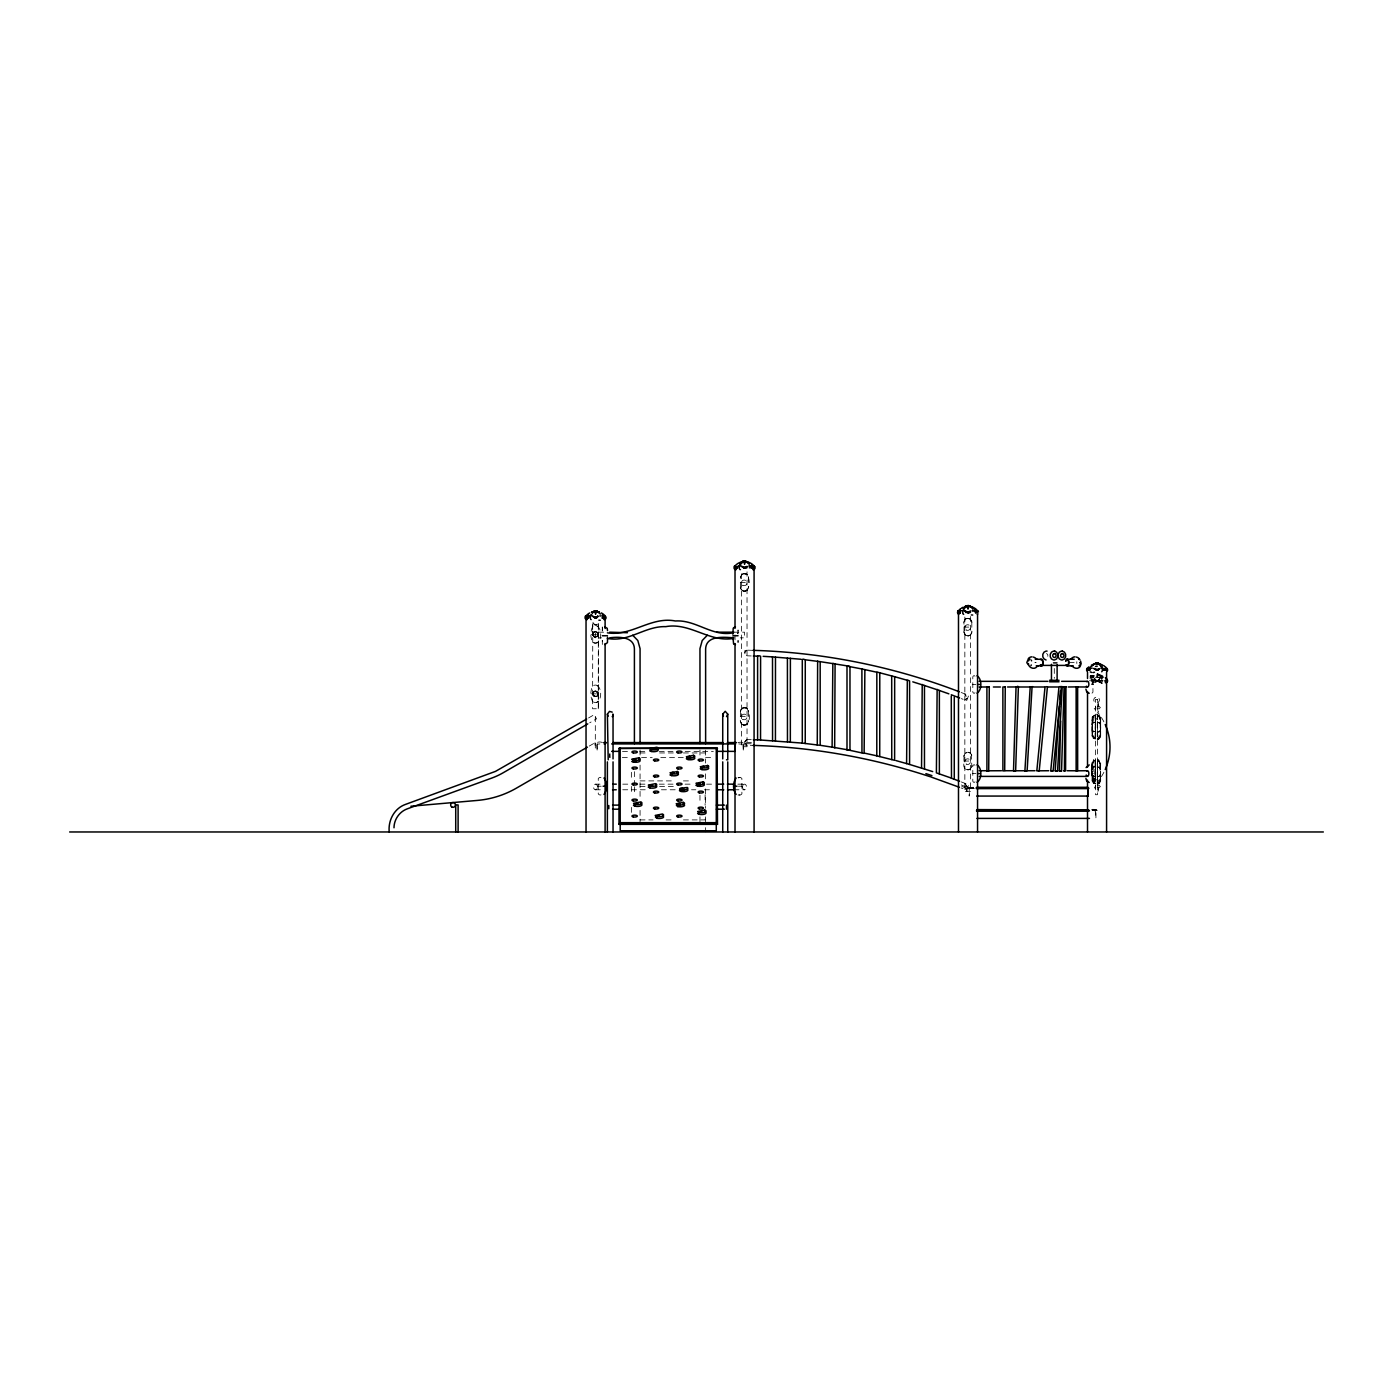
<?xml version="1.0" encoding="UTF-8"?>
<svg xmlns="http://www.w3.org/2000/svg" width="1393" height="1393" viewBox="0 0 1393 1393"><rect width="100%" height="100%" fill="white"/><g stroke="black" fill="none" stroke-linecap="round" stroke-linejoin="round"><path stroke-width="0.75" stroke-dasharray="5 3.75" d="M592.669 634.86L592.756 631.795L592.6 708.758L598.433 708.758L598.363 623.037M592.896 633.345L592.896 631.795L592.809 633.989L592.861 632.91C591.468 639.265 600.853 637.298 598.137 631.795L596.935 636.758C589.082 637.733 593.488 625.561 593.07 620.93M602.316 641.564L602.316 640.519L602.333 644.541L602.281 640.519M602.351 628.139L602.298 626.954L602.316 634.163M738.011 630.977L738.064 629.932L738.011 634.163M1092.06 771.339L1092.164 781.247L1094.01 783.232M1095.246 783.597L1094.428 782.535A12.537 7.383 28.2 0 1 1093.644 781.856C1091.398 775.971 1089.587 760.073 1095.246 760.282L1094.428 783.475L1095.612 783.667L1095.612 778.739M1092.06 726.658L1092.164 736.549L1095.612 738.969L1095.612 734.041M1095.264 732.352L1095.246 738.899L1094.428 737.75A12.537 7.383 28.2 0 1 1093.644 737.158C1090.319 735.016 1093.348 703.012 1092.408 726.711M1095.246 737.977L1095.246 714.644L1092.164 717.029L1092.06 723.576L1094.776 722.41L1092.878 722.601L1092.512 724.987L1094.01 716.437A12.189 6.53 -26.8 0 1 1094.776 715.898A8.706 4.997 -9.1 0 1 1095.612 715.654M1092.391 775.535L1092.164 773.777L1093.348 782.744M1092.408 771.409C1089.309 768.274 1096.256 765.958 1093.662 766.968M1095.246 760.282A8.706 4.997 -9.2 0 0 1094.428 760.526A12.189 6.512 -26.9 0 0 1093.644 761.066C1087.585 788.926 1095.002 742.051 1095.612 765.471M1092.408 727.529L1093.348 738.046M1092.512 723.071L1092.06 735.713M1092.408 718.736C1092.739 712.746 1098.415 714.748 1095.612 720.79M1092.512 729.427L1092.408 731.725M1094.428 767.038L1095.612 766.655L1095.612 771.287M1094.428 722.34L1095.612 721.957L1095.612 726.589M1095.264 777.033L1094.428 782.535M1095.264 776.319L1095.264 771.234M1095.264 766.585L1095.264 765.419M1095.264 731.621L1095.264 726.537M1095.264 721.887L1095.264 720.721M1095.595 785.147C1095.96 793.575 1092.356 782.64 1095.577 785.147M1095.612 777.102L1095.612 772.941M1095.612 732.405L1095.612 728.243M1095.595 706.199C1097.127 713.756 1090.945 705.45 1095.542 705.885M1097.475 777.416L1097.475 783.98L1097.475 783.058M1097.475 776.702L1097.475 771.6M1097.475 766.968L1097.475 765.802M1097.475 760.648L1097.475 759.864M1098.293 715.131L1097.266 715.079L1097.266 739.335L1098.293 739.161L1097.475 732.718M1097.475 732.004L1097.475 726.902M1097.475 722.27L1097.475 721.104M1097.475 715.967L1097.475 715.166M1098.311 767.421L1097.266 767.021M1098.293 760.891L1098.293 760.891A12.189 6.53 26.8 0 1 1099.077 761.431L1099.112 761.501M1098.311 722.723L1097.266 722.34M1098.293 716.211L1098.293 716.211A12.189 6.53 26.8 0 1 1099.077 716.751L1099.39 717.116M1100.679 771.722L1100.557 781.612L1098.868 783.615L1100.47 780.846L1099.53 760.717M1100.383 776.371L1100.679 762.929L1098.868 760.212M1100.679 727.024L1100.557 736.932L1098.868 738.917L1100.244 737.698M1098.868 715.514L1100.679 718.231L1100.679 729.427L1099.53 731.691M1092.06 780.254L1092.06 774.108M1092.164 724.186L1092.06 723.733M1092.408 780.463L1092.408 772.21M1092.408 768.466L1092.512 769.685L1094.01 761.118A12.189 6.53 -26.8 0 1 1094.776 760.578A8.706 4.997 -9.1 0 1 1095.612 760.334M1092.46 723.385L1092.669 721.974M1094.776 776.336L1092.512 775.257L1092.669 766.672M1095.56 788.386L1095.542 787.028M1100.244 765.924L1100.679 769.528M1100.435 723.855L1100 722.967L1100.679 724.552M1092.06 729.897L1092.408 735.608M1094.428 738.778L1095.612 738.952L1094.863 737.89A12.537 7.383 28.1 0 1 1094.01 737.21L1092.408 729.81M1100.679 736.079L1100.679 730.124M1100.679 780.776L1100.557 774.16M598.259 708.758L598.328 623.333M1099.077 737.541A12.537 7.383 -28.1 0 1 1098.293 738.116L1097.266 738.412M1099.112 782.169L1098.868 782.291A12.537 7.383 -28.2 0 1 1098.102 782.883L1098.293 782.814A12.537 7.383 -28.1 0 0 1099.077 782.222L1099.739 781.369M1100.226 722.27L1100.244 721.243M1100.557 724.673L1100.453 721.174M1100.226 733.885L1100.453 732.805M1100.418 766.899L1100.453 765.871M1100.226 778.583L1100.418 776.911M1097.127 674.282L1104.127 675.953M1102.403 678.704A10.082 10.082 0 0 0 1097.893 677.224L1097.092 673.968M1097.005 677.19L1097.475 673.968L1103.709 677.207M610.169 757.618L610.03 753.787M1092.408 774.508L1094.01 781.908A12.537 7.383 28.1 0 0 1094.776 782.5L1095.612 783.667L1093.662 783.179L1094.776 783.528M1076.841 663.503A3.43 1.706 -90 0 1 1076.772 662.615L1076.824 661.727M1096.813 680.759L1091.45 680.881M751.21 743.775A624.656 624.656 0 0 0 744.872 743.636L745.447 742.312L751.663 742.521M592.739 692.93L595.403 691.015L598.433 693.853C593.018 703.099 591.346 685.495 598.311 693.07C598.311 701.741 587.358 691.45 596.169 691.102M1092.042 724.464L1092.53 722.532M1092.042 769.162L1092.304 766.603M1100.418 722.288L1099.53 722.758M1100.07 735.191L1100.418 733.919M1100.209 778.67L1099.704 780.968M1100.261 779.819L1100.418 778.6M596.657 636.88C600.47 635.347 597.162 629.444 593.784 631.969L592.809 635.295C592.582 629.497 591.99 638.743 596.169 637.001M1100.557 729.462L1100.226 732.283L1100.226 730.994M1100.366 736.984L1100.035 716.681M740.432 577.642L740.571 576.598M746.335 590.667C750.392 586.993 750.148 578.008 746.335 574.16M748.354 588.229L748.494 587.184M740.292 711.579L740.571 710.534M743.287 725.004C751.158 725.561 750.514 712.136 746.335 708.097M748.354 722.166L748.494 721.121M963.764 622.34L964.949 619.485A4.022 4.022 0 0 1 970.642 619.485L971.826 621.295M971.966 631.882L971.269 633.902M963.764 756.277L965.088 753.421L967.926 752.255M964.06 755.232L963.764 765.819L964.949 768.657M969.197 787.271L968.013 788.455L969.197 788.612L969.197 796.065L969.65 788.612L974.856 788.612M971.687 766.864L971.966 765.819M1098.38 705.624L1100.366 707.557L1098.38 709.49M596.639 631.638L598.311 635.051L596.918 636.758L598.311 635.051L597.945 632.666M598.067 694.898L596.657 691.241M961.779 786.418A624.656 624.656 0 0 1 967.682 788.751L964.966 783.475M609.664 753.787L609.542 757.618M1098.868 731.9L1100.679 729.427M592.791 634.268L594.585 631.638L593.575 632.387L595.595 631.429L598.05 632.84M592.809 692.809L592.739 694.776M1100.261 735.138L1099.582 736.636M596.848 636.671L593.331 635.939L593.157 633.119M1092.147 723.089L1092.304 721.922M592.826 693.61L594.271 691.363L596.848 691.433M598.05 635.643L598.415 634.511M598.05 695.229L598.415 694.097M744.889 652.237L746.909 650.27M744.889 741.633L747.031 739.544L747.031 571.809M1100.418 730.925L1100.679 730.193M1100.174 735.487L1098.868 737.594A12.537 7.383 -28.2 0 1 1098.102 738.186L1098.293 738.116M1098.92 782.222L1099.913 780.916M1093.697 680.864A1.846 0.923 -90 0 1 1092.425 682.57A1.846 0.923 -90 0 1 1092.129 679.558L1092.304 679.157A12.607 6.321 -90 0 1 1094.689 675.64M1103.047 677.329A10.082 5.032 -90 0 0 1102.647 677.224L1101.55 677.224A10.082 5.032 -90 0 0 1098.102 680.777L1093.714 679.262L1098.38 680.777A10.082 5.05 90 0 1 1101.846 677.224M1092.547 718.37L1093.644 716.368A12.189 6.512 -26.9 0 1 1094.428 715.828A8.706 4.997 -9.2 0 1 1095.246 715.584M1092.129 679.558L1090.911 679.105M740.832 709.559L740.432 710.534L743.409 707.696M964.043 621.295L965.924 618.858M971.826 632.927L970.642 634.72A4.022 4.022 0 0 1 964.949 634.72L964.304 633.902M971.269 767.839L971.826 766.864M1100.557 769.371L1100.209 767.038M597.858 695.56L598.137 693.244M597.858 635.957L598.415 634.268L597.197 636.444M593.192 692.478L593.331 695.525L596.848 696.274M753.056 650.339L747.031 650.148L744.907 652.168M746.613 650.548L744.942 650.461L744.837 653.63L746.909 655.685M598.085 694.776L597.197 696.047M1092.251 767.595L1094.428 766.638M592.948 692.6L593.627 691.659M1090.127 677.729L1092.234 675.605M1102.647 677.224L1091.572 677.224L1093.609 675.501M593.488 642.661C603.099 646.16 603.099 622.671 593.488 626.154M593.488 702.107C603.099 705.589 603.082 682.117 593.488 685.6M742.434 590.667L740.571 588.229L741.476 590.04A4.022 4.022 0 0 0 747.153 590.04L747.815 589.204M740.432 711.579L740.292 721.121L741.476 723.977A4.022 4.022 0 0 0 747.153 723.977L747.815 723.141M1092.234 677.19L1093.575 675.501M1098.868 776.58L1100.679 774.125M1090.527 677.294L1092.338 675.553M744.994 741.529L747.031 739.526L747.031 746.735L741.372 746.735L741.372 571.931M1089.97 678.304A10.082 5.05 90 0 1 1091.886 677.224L1093.627 675.535M1090.336 677.973A10.082 5.032 -90 0 1 1091.886 677.224L1093.592 675.535M592.652 629.793L592.687 622.375L595.525 625.3L597.963 623.785M967.7 787.341L964.861 789.361L967.56 787.289M742.434 574.16L740.432 576.598L740.432 587.184M970.642 634.72L968.849 635.765M593.679 691.886L594.585 691.241M597.562 695.821L596.657 696.483M588.525 717.97L594.132 714.731L596.517 718.858L589.674 722.81M589.274 746.056L595.316 742.573M1090.11 675.953L1091.015 675.431M742.312 574.16L743.409 573.759M746.474 590.667L743.287 591.067M742.312 708.097L746.474 708.097M965.784 618.858L967.926 618.318M745.499 725.004L746.474 724.604M965.784 752.795L966.759 752.377M968.849 769.702L970.642 768.657A4.022 4.022 0 0 1 965.088 768.657L964.043 766.864M1098.102 739.23L1099.077 738.865L1097.266 739.335M1099.077 783.562L1097.266 784.033L1097.266 759.777L1098.293 759.829M596.935 624.795L594.115 624.795M594.01 691.433L595.02 691.102M1098.868 767.404L1100.644 768.501M1098.102 732.021L1099.077 731.83M1098.102 776.719L1099.077 776.528M743.287 573.759L746.474 574.16M967.804 635.904L968.971 635.765M967.804 769.841L968.971 769.702M1098.38 788.455L1100.366 786.523L1098.38 784.59M1097.266 784.015L1098.293 783.841M1099.077 722.654L1098.102 722.392L1100.47 724.099M1099.077 767.351L1098.102 767.073L1099.39 767.282M1098.537 674.125L1097.144 673.986L1102.298 677.19L1097.475 673.968M1092.425 683.423L1097.092 680.864L1094.428 679.471L1097.179 680.846L1100.505 679.262L1096.134 680.777A10.082 5.032 -90 0 0 1092.669 677.224L1091.92 677.19M1102.455 683.336L1095.838 680.777A10.082 5.05 -90 0 0 1092.373 677.224M1096.082 680.881L1092.182 680.916M1097.266 732.056L1098.311 731.969M1097.266 776.754L1098.311 776.65M1101.288 679.105L1101.985 679.053A12.607 6.321 -90 0 0 1097.109 674.665A12.607 12.607 0 0 1 1103.744 676.563M1102.786 680.881L1097.458 680.759M1097.092 674.055L1097.214 677.19L1096.308 677.224A10.082 10.082 0 0 0 1091.137 679.157M1102.037 680.916L1098.137 680.881M740.292 582.413L748.494 582.413M963.764 627.111L971.966 627.111M596.239 631.534L595.055 631.534L598.259 633.798L597.667 632.352M603.604 632.178L595.525 632.178L595.525 637.837L601.584 637.837M733.832 632.178L744.506 632.178L744.506 637.837L740.292 637.837M591.468 634.407L599.53 634.407M1069.162 662.563L1076.772 662.563M1089.396 680.777L1104.823 680.777M972.279 684.468L975.918 684.468M1091.311 684.468L1093.54 684.468M591.468 693.853L599.53 693.853M595.072 696.604L596.169 696.604M1097.545 699.373L1095.525 699.373L1095.525 794.724L1097.475 794.724L1097.475 699.373M1097.545 702.594L1097.997 702.42A2.838 2.838 0 0 0 1098.746 698.137A2.838 2.838 0 0 0 1094.41 698.137A2.838 2.838 0 0 0 1095.177 702.42M1097.475 703.099L1098.38 703.099L1098.38 712.032L1097.475 712.032A55.232 55.232 0 0 1 1104.318 722.636M1097.475 704.579L1098.38 704.579M1097.475 706.669L1098.38 706.669M1097.475 708.462L1098.38 708.462M1095.525 714.261L1097.475 714.261M740.292 716.35L748.494 716.35M602.438 742.573C598.363 740.31 591.067 745.168 599.878 743.914M738.046 742.573C743.792 740.937 748.929 745.255 738.76 743.914M622.479 751.367L628.957 751.367M639.77 751.367L648.424 751.367M659.237 751.367L674.386 751.367M685.199 751.367L713.32 751.367M640.049 752.951L648.72 752.951M659.568 752.951L674.752 752.951M683.423 752.951L689.935 752.951M692.095 752.951L705.119 752.951M622.323 757.635L628.731 757.635M641.546 757.635L652.22 757.635M660.77 757.635L684.259 757.635M705.607 757.635L714.156 757.635M963.764 761.048L971.966 761.048M972.279 773.568L975.918 773.568M1091.311 773.707L1093.54 773.707M738.046 777.433L739.875 777.433M1095.525 779.819L1097.475 779.819M640.049 780.898L674.752 780.898M683.423 780.898L692.095 780.898M595.734 784.155L600.035 784.155M622.758 784.155L629.201 784.155M639.944 784.155L646.387 784.155M659.272 784.155L674.316 784.155M685.06 784.155L693.644 784.155M706.547 784.155L712.99 784.155M737.855 784.155L744.297 784.155M1097.475 785.635L1098.38 785.635M597.423 786.227L601.201 786.227M738.394 786.227L742.73 786.227M640.049 786.436L646.544 786.436M659.568 786.436L674.752 786.436M968.605 787.428L975.709 787.271M1097.475 787.411L1098.38 787.411M968.361 787.62L975.117 787.62M968.17 787.863L974.978 787.863M968.048 788.142L974.891 788.142M1097.475 789.5L1098.38 789.5M595.316 789.779L601.776 789.779M622.723 789.779L646.369 789.779M661.414 789.779L676.458 789.779M691.52 789.779L695.821 789.779M704.423 789.779L713.024 789.779M733.954 789.779L744.715 789.779M1097.475 790.998L1098.38 790.998L1098.38 782.048L1097.475 782.048A55.232 55.232 0 0 0 1104.318 771.443M738.046 795.02L739.875 795.02M1091.677 809.612C1092.687 808.602 1099.721 810.378 1095.925 810.952L1095.925 818.405L1095.49 810.952L1092.286 810.952M1096.779 809.96L1092.147 809.96M1092.182 810.204L1096.97 810.204M1092.269 810.5L1097.092 810.5M640.049 819.902L653.056 819.902M666.063 819.902L674.752 819.902M683.423 819.902L705.119 819.902L705.119 815.723M751.262 655.946L747.031 655.807L744.872 653.509M751.262 739.666L744.959 739.474L744.767 745.133L753.021 745.394M744.872 743.026L747.031 745.185L744.872 742.904M1091.52 679.053L1092.93 679.105M1094.428 731.586L1095.612 731.691M1094.428 776.284L1095.612 776.389M1101.811 683.423L1097.127 680.864L1099.808 679.471L1094.794 683.04L1091.764 683.336M1097.162 673.986L1103.709 677.294M1102.002 677.19L1098.102 674.055L1102.333 677.224A10.082 5.05 90 0 1 1102.734 677.329M967.804 618.318L970.642 619.485M967.926 635.904L965.784 635.365M967.804 752.255L968.971 752.377M744.454 725.144L742.312 724.604M967.926 769.841L965.784 769.302M1094.776 731.638L1092.478 730.925M1092.008 765.053A4.022 2.072 -90 0 1 1092.948 766.098L1094.01 767.021M594.167 636.705L595.595 637.089M1094.01 731.517L1092.756 730.89M1094.01 776.214L1092.164 775.257M594.01 636.688L595.02 637.019M594.01 696.274L595.02 696.604L592.948 695.124L593.627 696.047M1098.868 767.23L1100.47 768.797M961.17 692.495L968.692 695.386L966.655 700.662L961.327 698.624M961.327 781.943L968.692 784.781L966.655 790.057L961.118 787.933M961.327 784.973L967.438 787.463M968.849 618.44L969.824 618.858M1098.102 715.201L1099.739 715.967M742.312 590.667L743.409 591.067M1098.102 759.899L1099.077 760.16M968.849 752.377L970.642 753.421A4.022 4.022 0 0 0 965.088 753.421M593.435 636.27L594.393 636.897L592.739 635.138M1099.181 761.867L1100.383 764.74M594.585 636.88L592.774 634.268M593.679 695.821L594.585 696.483M1092.983 737.977L1094.01 738.534M1092.983 782.674L1094.01 783.232M965.924 635.365L963.764 631.882M740.972 723.141L742.434 724.604M737.646 633.31L737.75 633.693M1100.209 722.915L1100.644 723.803M1092.756 775.588L1092.669 776.597M967.7 787.376L964.949 783.441M970.642 753.421L971.826 755.232M592.948 635.521L593.627 636.444M597.197 691.659L598.085 692.93M592.878 635.051L593.331 635.939M971.269 620.32L971.966 622.34M971.269 754.257L971.826 765.819M1101.933 679.157L1101.95 679.157A12.607 6.303 90 0 0 1097.109 674.665M1099.965 718.805L1098.868 716.803A12.189 6.53 26.8 0 0 1098.102 716.263A8.706 4.997 9.1 0 0 1097.266 716.019M1100.331 723.071L1100.679 726.223M593.139 635.487L592.826 634.511M598.05 692.478L598.415 693.61M593.139 695.09L592.826 694.114M1100.174 718.771L1100.191 720.111M1100.191 764.809L1098.92 761.553A12.189 6.53 26.8 0 0 1098.102 760.961A8.706 4.997 9.1 0 0 1097.266 760.717M1093.261 766.916L1092.948 781.334A4.022 2.072 -90 0 1 1092.008 782.378M1092.164 730.507L1092.042 729.044M1092.512 775.292L1092.408 773.811L1092.408 776.423M1100.383 720.042L1100.035 719.119M1100.191 776.423L1100.226 776.981M964.06 632.927L963.921 622.34M748.354 576.598L748.494 577.642M740.292 587.184L740.571 588.229M748.354 710.534L748.494 711.579M740.432 721.121L740.571 722.166M1092.408 729.114L1092.512 730.071M1097.127 674.996L1097.196 677.19M1092.06 762.546L1092.164 769.615M1100.557 725.3L1100.557 723.385M1100.557 769.998L1100.679 764.374M1097.475 739.283L1097.475 738.36M1092.512 724.987L1092.408 718.266M1092.164 724.935L1092.06 718.196M1092.512 769.685L1092.408 762.964M602.316 628.957L602.351 630.977L602.316 629.932M1100.679 719.049L1100.679 723.437M1097.475 719.467L1097.475 715.741M1097.475 725.283L1097.475 722.497M1097.475 760.439L1097.475 764.165M1097.475 767.195L1097.475 769.981M1095.264 715.358L1095.264 719.101M1095.264 722.131L1095.264 724.9M1095.264 760.056L1095.264 763.782M1095.264 766.829L1095.264 769.598M1092.669 730.611L1092.669 731.9M1054.292 668.483L1054.292 678.321M971.809 622.34L971.826 631.882M970.503 616.507L970.503 791.433L964.844 791.433L964.844 616.629M748.337 577.642L748.337 587.184M748.337 711.579L748.337 721.121M743.357 743.914L743.357 751.367L742.904 743.914M735.016 634.912L735.016 641.407M705.624 750.165L705.624 763.085M705.624 773.846L705.624 780.306M705.624 788.908L705.624 808.288M705.624 816.89L705.624 825.509M705.624 827.651L705.624 831.969M705.119 794.811L705.119 805.258M699.965 750.009L699.965 756.469M699.965 795.299L699.965 803.918M699.965 816.873L699.965 825.492M640.066 750.009L640.066 756.469M640.066 765.105L640.066 799.617M640.066 810.395L640.066 825.492M634.407 771.687L634.407 784.607M634.407 786.749L634.407 795.368M631.36 772.297L631.36 780.898M631.36 786.436L631.36 794.811M631.36 807.365L631.36 813.634M597.197 743.914L597.197 751.367L596.761 743.914M595.316 716.803L595.316 748.529L594.881 742.835M747.31 590.04A4.022 4.022 0 0 1 741.616 590.04M747.31 723.977A4.022 4.022 0 0 1 741.616 723.977M1102.246 681.786A1.846 0.923 -90 0 1 1101.201 682.657A1.846 0.923 -90 0 1 1100.522 680.864M598.328 686.227A4.022 4.022 0 0 0 592.634 686.227C590.249 690.528 590.249 697.196 592.634 701.48A4.022 4.022 0 0 0 598.328 701.48M598.328 642.034A4.022 4.022 0 0 1 592.634 642.034C590.249 637.75 590.249 631.081 592.634 626.798A4.022 4.022 0 0 1 598.328 626.798M600.992 777.555A4.022 2.838 -90 0 0 598.259 778.6L598.259 793.836A4.022 2.838 -90 0 0 600.992 794.881M738.447 777.973A4.022 2.856 -90 0 1 741.894 778.6L741.894 793.836A4.022 2.856 -90 0 1 738.447 794.48M975.013 781.821A4.022 1.828 -90 0 1 972.802 781.177L972.802 765.941A4.022 1.828 -90 0 1 975.013 765.297M1046.404 653.63A1.933 1.672 -90 0 1 1047.745 656.295M1092.008 693.122A4.022 2.072 -90 0 0 1092.948 692.095L1092.948 676.841A4.022 2.072 -90 0 0 1090.005 676.841M975.013 676.214A4.022 1.828 -90 0 0 972.802 676.841L972.802 692.095A4.022 1.828 -90 0 0 975.013 692.721M738.098 640.519L738.046 642.539L738.011 640.519M966.899 787.95L966.881 791.433L966.899 787.933M742.539 786.523L742.521 787.254A2.838 2.002 -90 0 0 745.534 789.396A2.838 2.002 -90 0 0 745.621 784.625A2.838 2.002 -90 0 0 742.539 786.523M1035.051 662.528L1035.974 662.615L1035.051 662.528M598.259 634.268L598.067 635.295L598.259 634.268M967.003 698.415L964.931 699.913L967.613 697.997L964.844 693.923L967.003 698.415M597.928 635.4L597.109 636.549L597.928 635.4M597.51 787.254L597.493 786.523A2.838 2.002 -90 0 0 594.411 784.625A2.838 2.002 -90 0 0 594.498 789.396A2.838 2.002 -90 0 0 597.51 787.254M747.31 574.787A4.022 4.022 0 0 0 741.616 574.787A4.022 4.022 0 0 1 747.153 574.787M747.31 708.724A4.022 4.022 0 0 0 741.616 708.724A4.022 4.022 0 0 1 747.153 708.724M742.782 719.397A2.838 2.838 0 0 0 747.031 716.942A2.838 2.838 0 0 0 742.782 714.505A2.838 2.838 0 0 0 742.782 719.397M742.782 585.321A2.838 2.838 0 0 0 747.031 582.866A2.838 2.838 0 0 0 742.782 580.411A2.838 2.838 0 0 0 742.782 585.321M966.254 764.095A2.838 2.838 0 0 0 970.503 761.64A2.838 2.838 0 0 0 966.254 759.185A2.838 2.838 0 0 0 966.254 764.095M966.254 630.002A2.838 2.838 0 0 0 970.503 627.564A2.838 2.838 0 0 0 966.254 625.109A2.838 2.838 0 0 0 966.254 630.002"/><path stroke-width="1.5" d="M604.893 644.541L607.452 642.608L607.557 637.28M733.206 628.26L732.857 634.215M1005.258 686.941L1004.701 770.764L1002.908 770.973L1002.873 686.975L1005.206 686.906M1065.958 686.627L1065.575 771.025L1064.426 770.782L1064.983 686.941L1060.735 686.523M1035.016 770.729L1013.512 770.782L1016.037 686.993L1044.193 686.993M1017.482 686.314L1018.387 686.627L1015.636 770.834M1059.464 770.938L1060.665 721.086M1061.187 703.744L1061.309 699.425M1059.168 770.921L1061.536 771.025L1064.078 686.906M595.925 610.813L599.06 612.398L595.943 610.813L595.542 612.398M748.041 562.354L745.551 560.979L744.541 561.901L744.524 560.891L741.581 561.901A12.607 12.607 0 0 1 747.501 561.954L749.434 564.113L744.907 560.891M968.065 607.052L967.996 605.607L965.07 606.599A12.607 12.607 0 0 1 970.973 606.634L968.414 605.589L968.013 606.599M1097.127 663.416L1098.851 663.416M595.455 614.052L595.595 610.848L592.042 612.398L595.211 610.813M744.437 564.113L744.576 560.979L744.646 564.113M967.926 608.811L968.048 605.607L971.513 607.052L968.048 605.607M1097.075 664.618L1097.144 663.12L1098.833 663.416M588.299 617.708L585.339 616.124L587.846 617.639A10.082 10.082 0 0 1 588.386 617.047M737.297 567.682L735.887 567.787L736.827 568.031M1032.056 686.993L1027.129 770.747L1024.778 770.834M1057.217 770.834L1055.197 770.869L1059.429 705.955M1059.847 699.46L1060.421 690.806M1062.232 686.993L1057.566 771.095L1055.197 770.869M1036.827 770.817L1045.029 686.975L1046.3 686.679L1047.414 686.993L1039.213 770.782L1037.158 770.764M1053.108 771.147L1061.327 686.732L1058.993 686.697L1050.74 770.817L1052.673 770.834M722.723 758.906L722.723 714.156L725.231 711.301L727.755 714.156L727.755 759.794L726.502 759.794M727.755 714.156L726.502 716.629M393.993 827.79C394.045 819.502 399.443 811.684 407.261 808.845L491.729 778.095A72.07 72.07 0 0 0 503.099 772.802L587.794 723.89M608.201 759.794L607.383 714.156L609.472 711.405L612.206 712.136M960.404 612.38L959.359 612.485L960.299 612.728M605.171 743.758L606.373 742.573L603.709 742.573M618.997 748.389L717.134 747.728L717.482 824.343L618.997 824.343L618.997 748.389L717.482 748.529M986.958 686.958L989.291 686.923L988.717 771.008L986.923 770.834L986.906 686.923L989.256 686.871M1076.127 771.008L1076.127 686.732M1068.257 686.993L1077.642 686.871L1077.66 770.799L1067.247 770.729M634.198 761.431L635.852 761.274M678.652 805.816L680.306 805.816M590.58 616.403L589.361 615.95M597.109 617.047A10.082 5.05 -90 0 0 596.831 617.639L592.164 616.124L595.629 617.708L598.259 616.315L595.194 617.97M736.131 567.108A10.082 5.05 -90 0 0 735.852 567.7L737.21 566.394L736.357 567.021M746.091 567.108A10.082 5.05 -90 0 0 745.812 567.7L741.146 566.185L744.193 568.031M1086.087 767.578L1089.239 764.914M1028.522 658.506L1026.78 662.615L1029.671 666.638A5.955 4.963 60.6 0 0 1036.967 666.638A2.751 2.298 60.6 0 1 1038.168 665.889M587.149 617.047A10.082 5.05 -90 0 0 586.871 617.639L588.229 616.315L587.376 616.96M1066.133 686.714L1065.297 686.871M586.941 617.708L587.846 617.97M1093.609 664.618L1094.149 664.113A12.607 12.607 0 0 0 1091.346 665.192M585.617 616.403L585.913 616.002A12.607 12.607 0 0 1 589.796 612.92M737.367 567.108A10.082 10.082 0 0 0 736.827 567.7L735.939 567.804M960.543 610.326A10.082 5.05 -90 0 0 959.324 612.398L960.317 612.398L958.488 612.432L958.488 831.969M739.666 564.113L744.524 560.909M963.138 608.811C963.556 607.505 967.926 603.883 968.031 606.599M1103.656 670.399L1107.139 668.605L1104.666 669.894L1105.798 669.981M751.384 566.202L753.334 567.787L752.255 567.7A10.082 10.082 0 0 0 751.715 567.108M975.379 612.728L978.043 611.092L975.727 612.398A10.082 10.082 0 0 0 974.612 611.266M1105.293 681.386L1107.156 679.471L1106.094 680.777A10.082 5.032 -90 0 0 1105.833 680.184M605.293 616.629L603.273 617.639A10.082 10.082 0 0 0 602.716 617.047M754.275 566.707C755.232 565.697 750.635 569.441 753.195 567.787M1094.149 664.113L1091.572 666.359A10.082 5.032 -90 0 0 1090.789 666.603M601.323 612.92A12.607 12.607 0 0 1 605.206 616.002L604.562 617.639A10.082 5.032 -90 0 0 604.283 617.047M754.588 566.394L753.282 567.735L752.359 566.707M760.595 739.962L757.6 739.875L757.6 656.138L759.098 655.755L760.595 656.242L760.543 740.014L801.689 743.044M772.558 740.676L772.506 656.904L801.079 659.272M775.431 740.867L775.483 657.096M787.411 658.001L787.463 741.755M790.336 742.034L790.388 658.28M655.441 817.064L656.834 818.266A4.475 1.602 0 0 0 662.232 818.039A4.475 1.602 0 0 0 663.016 816.106L663.016 814.296A4.475 1.602 0 0 1 662.232 816.228A4.475 1.602 0 0 1 656.834 816.455L655.215 815.445L662.25 814.034M676.406 805.38L677.799 806.599A4.475 1.602 0 0 0 683.197 806.373A4.475 1.602 0 0 0 683.98 804.44L683.214 804.179M805.241 743.531L805.276 659.794L803.413 659.168L802.298 659.429L802.298 743.113L820.181 745.325L820.181 661.658L805.276 659.794M835.034 747.658L832.109 747.153L832.84 663.277L835.086 663.956L834.651 747.78M861.901 668.971L846.996 666.098L846.996 749.695L864.13 753.404L864.879 669.633L861.901 668.971L861.954 752.638M847.432 665.924L835.086 663.956M876.841 672.21L876.789 755.824L894.619 760.317L894.672 676.719L877.224 672.122M891.694 675.971L891.746 759.585M879.732 756.591L879.784 672.993M733.589 627.721L735.469 626.954M964.565 607.052L967.021 605.676M909.577 764.444L906.599 763.59L907.331 679.958L909.577 680.933L909.577 764.444L932.701 771.583M986.906 770.799L1001.497 770.729M959.847 611.719L960.682 611.092L959.028 612.398A10.082 5.032 -90 0 1 959.899 610.761M707.331 635.243L702.211 640.519L699.965 648.633L699.965 743.531M741.059 562.354L743.549 560.979M921.539 768.118L922.236 684.485L924.464 685.53L924.464 768.988M939.37 773.916L936.392 772.871L937.141 689.396L939.37 690.51L939.37 773.916L950.81 777.903M951.28 694.759L959.568 697.945M951.489 778.269L954.275 779.244L954.275 697.162M736.166 778.043C732.666 782.065 732.666 790.388 736.166 794.41M595.682 617.708L594.585 617.639A10.082 5.032 -90 0 0 594.306 617.047M603.97 794.41C607.487 790.388 607.487 782.048 603.97 778.043M741.598 561.901L744.193 560.891M586.662 719.049L495.508 771.374L405.45 804.423C394.271 808.375 388.003 820.477 389.222 831.969M587.411 747.136L516.437 788.125A94.48 94.48 0 0 1 477.433 800.418L410.935 806.234M965.053 606.599L967.978 605.607M967.665 612.728L969.284 612.398A10.082 5.05 -90 0 1 969.563 611.806M1096.744 670.242L1098.38 669.911L1096.134 669.911A10.082 5.032 90 0 0 1095.577 668.779M620.198 822.671L618.997 824.203L717.482 824.203L716.281 822.671L620.198 822.671L620.198 747.71M650.339 750.096L649.747 750.879L651.367 751.471A4.475 1.602 0 0 0 656.765 751.245A4.475 1.602 0 0 0 657.548 749.312L657.548 747.519A4.475 1.602 0 0 1 656.765 749.434A4.475 1.602 0 0 1 651.367 749.678L649.747 748.668L656.782 747.24M670.642 774.212L670.05 775.013L671.67 775.605A4.475 1.602 0 0 0 677.068 775.379A4.475 1.602 0 0 0 677.851 773.446M638.778 757.827L639.526 758.088A4.475 1.602 0 0 1 638.76 760.021A4.475 1.602 0 0 1 633.345 760.247L631.726 759.237L638.778 757.827L639.526 759.899A4.475 1.602 0 0 1 638.76 761.832A4.475 1.602 0 0 1 633.345 762.058L631.743 761.483M693.453 755.319L694.219 755.581A4.475 1.602 0 0 1 693.435 757.513A4.475 1.602 0 0 1 688.038 757.74L686.401 756.73L693.453 755.319L693.557 757.078M672.889 772.192L677.851 771.635A4.475 1.602 0 0 1 677.068 773.568A4.475 1.602 0 0 1 671.67 773.794L670.05 772.784L672.871 772.192M655.511 783.65L648.354 785.112L649.974 786.122A4.475 1.602 0 0 0 655.389 785.896A4.475 1.602 0 0 0 656.155 783.963L656.155 785.774A4.475 1.602 0 0 1 655.389 787.707A4.475 1.602 0 0 1 649.974 787.933L648.285 787.149L649.974 786.331M703.152 766.185L708.114 765.628A4.475 1.602 0 0 1 707.331 767.56A4.475 1.602 0 0 1 701.933 767.787L700.313 766.777L703.134 766.185M640.71 801.915L633.554 803.378L635.173 804.388A4.475 1.602 0 0 0 640.588 804.161A4.475 1.602 0 0 0 641.355 802.229L640.71 803.726M703.03 781.873L703.796 782.135A4.475 1.602 0 0 1 703.012 784.067A4.475 1.602 0 0 1 697.614 784.294L695.995 783.284L703.03 781.873L703.134 783.632M683.214 802.368L683.98 802.629A4.475 1.602 0 0 1 683.197 804.562A4.475 1.602 0 0 1 677.799 804.788L676.18 803.778L683.214 802.368L683.319 804.127M704.719 810.082L705.485 810.343A4.475 1.602 0 0 1 704.701 812.276A4.475 1.602 0 0 1 699.303 812.502L697.667 811.492L704.719 810.082L704.823 811.84M1056.991 662.911L1053.439 662.876M817.639 661.1L817.256 745.011M594.55 610.918L592.077 612.293L596.587 610.918L600.348 614.052M1096.099 663.19L1094.794 663.695L1097.109 663.695M1024.9 770.747L1030.211 686.993L1032.544 686.627M1077.607 686.958L1087.445 686.993M1038.481 770.817L1048.755 770.729M977.015 693.174C982.152 690.162 982.152 678.774 977.015 675.762M977.015 782.274C982.152 779.244 982.152 767.874 977.015 764.844M687.48 758.036L686.331 758.767L688.038 759.551A4.475 1.602 0 0 0 693.435 759.324A4.475 1.602 0 0 0 694.219 757.392M701.375 768.083L700.244 768.797L701.933 769.598A4.475 1.602 0 0 0 706.895 769.511A4.475 1.602 0 0 0 708.549 767.822M697.057 784.59L695.908 785.304L697.614 786.105A4.475 1.602 0 0 0 702.577 786.018A4.475 1.602 0 0 0 704.231 784.329M680.568 789.935L679.418 790.667L681.125 791.45A4.475 1.602 0 0 0 686.523 791.224A4.475 1.602 0 0 0 687.306 789.291M634.616 804.684L633.484 805.415L635.173 806.199A4.475 1.602 0 0 0 640.588 805.972A4.475 1.602 0 0 0 641.355 804.04M698.746 812.781L697.597 813.512L699.303 814.313A4.475 1.602 0 0 0 704.701 814.069A4.475 1.602 0 0 0 705.485 812.154M976.667 612.485L975.692 612.746M1093.139 672.558L1094.498 672.244M1015.48 770.886L1014.034 770.834M848.041 665.871L847.188 665.993M753.265 567.804L751.907 568.031M1105.885 669.998L1103.935 668.396L1106.094 669.911A10.082 5.032 -90 0 0 1105.224 668.274M1063.59 770.956L1064.426 770.782M1016.228 686.958L1007.539 686.993M602.107 618.109L604.336 617.708M1050.879 770.851L1051.663 770.817M1060.595 770.747L1061.536 771.025M977.99 809.612L1088.647 809.96L976.928 809.96M1106.094 669.911L1104.44 669.876M1102.298 666.324L1101.846 666.359A10.082 5.05 -90 0 0 1101.062 666.603M738.342 566.028L739.683 565.958M961.814 610.726L963.155 610.656A12.607 6.321 -90 0 1 963.538 610.03M1090.911 668.24L1092.251 668.17M748.72 566.028L750.148 565.958M599.739 615.95L601.149 615.898M1101.288 668.24L1102.699 668.17M682.344 788.038L687.306 787.48A4.475 1.602 0 0 1 686.523 789.413A4.475 1.602 0 0 1 681.125 789.639C676.528 789.274 683.946 785.931 682.344 789.848M1097.196 666.324L1096.308 666.359A10.082 10.082 0 0 0 1095.507 666.446M1080.045 662.58L1081.038 664.061L1080.063 666.638A5.955 4.963 60.6 0 1 1072.749 666.638A2.751 2.298 60.6 0 0 1071.356 665.889M607.4 632.84C631.377 636.618 650.931 616.211 675.361 620.982C696.117 619.572 712.45 637.193 733.345 632.77M1047.066 651.106L1046.056 651.106A4.475 3.883 -90 0 0 1046.073 659.986M1054.936 651.106L1053.508 651.106A4.475 3.883 -90 0 0 1053.526 659.986L1054.536 659.986A4.475 3.883 -90 0 0 1054.518 651.106M1054.17 653.63L1054.605 653.63A1.933 1.672 -90 0 1 1055.72 656.73A1.933 1.672 -90 0 1 1052.847 656.295A1.933 1.672 -90 0 1 1054.605 653.63M1062.041 653.63L1062.476 653.63A1.933 1.672 -90 0 1 1063.59 656.73A1.933 1.672 -90 0 1 1060.717 656.295A1.933 1.672 -90 0 1 1062.476 653.63M735.8 567.735L734.303 566.202L736.827 567.7M743.287 567.108A10.082 5.032 -90 0 1 743.566 567.7L745.812 567.7M735.33 567.787L737.802 567.787M744.21 567.787L747.014 567.787M749.312 567.787L753.752 567.787M965.558 612.432L970.486 612.432M977.242 612.432L976.249 612.485M960.456 612.485L959.098 613.007L959.812 611.753L959.847 613.007M967.682 612.485L969.632 612.485M594.585 617.639L596.831 617.639M603.273 617.639L604.562 617.639M586.349 617.674L588.821 617.674M602.298 617.674L604.771 617.674M609.681 632.178L627.459 632.718M716.768 632.178L733.832 632.178M602.316 635.748L607.452 635.748M732.944 635.748L738.064 635.748M609.681 637.837C618.475 636.636 634.25 636.462 634.407 648.981L634.407 743.705M733.972 637.837C724.639 637.28 706.129 634.808 705.624 648.981L705.624 743.705M733.449 638.429C709.455 642.678 690.04 622.201 665.75 626.641C645.011 625.875 628.347 642.8 607.313 638.377M1035.278 659.272L1040.919 659.272M1066.725 659.272L1072.384 659.272M1041.389 665.401L1067.195 665.401M1036.2 665.871L1041.842 665.871M1067.647 665.871L1073.306 665.871M1087.829 669.841L1090.301 669.841M1103.796 669.841L1106.251 669.841M1049.521 680.289L1059.063 680.289M1104.823 680.777L1106.251 680.707M979.157 681.334L1047.867 681.334M1061.623 681.334L1087.445 681.334M1049.521 681.786L1059.063 681.786M978.252 684.468L979.662 684.468M979.122 686.993L987.062 686.993M993.383 686.993L1000.453 686.993M1047.867 686.993L1057.757 686.993M612.868 742.573L722.967 742.573M727.285 742.573L736.409 742.573M604.144 743.914L605.189 743.914M611.649 743.914L735.661 743.914M611.649 751.367L618.144 751.367M717.639 751.367L734.947 751.367L734.912 743.462L733.763 742.573M979.122 770.729L987.062 770.729M1005.154 770.729L1013.564 770.729M978.252 773.568L979.662 773.568M979.296 776.389L1087.445 776.389M612.694 784.155L616.298 784.155M717.291 784.155L723.733 784.155M727.338 784.155L733.554 784.155M603.099 786.227L605.711 786.227M734.424 786.227L737.019 786.227M976.563 787.428L1087.898 787.428L1088.647 788.612L976.406 788.612M976.493 787.62L1088.212 787.62M976.441 787.863L1088.455 787.863M976.406 788.142L1088.595 788.142M612.537 789.779L616.263 789.779M717.308 789.779L723.768 789.779M727.494 789.779L733.954 789.779M976.702 796.065L1088.194 796.065L1088.194 788.612M612.589 805.119L618.3 805.119M716.35 805.119L724.464 805.119M612.589 809.194L618.3 809.194M716.35 809.194L724.464 809.194M976.685 810.204L1088.699 810.204M976.545 810.5L1088.734 810.5M976.493 810.952L1089.465 810.952M976.946 818.405L1089.465 818.405M69.65 831.969L1323.35 831.969M1074.212 659.255L1070.416 659.255A2.751 2.298 60.6 0 0 1071.617 658.506M753.056 650.339C823.489 652.429 893.557 666.498 959.324 691.781M753.369 656.016L757.6 656.138M753.369 739.735L757.6 739.875M753.021 745.394C813.112 747.136 872.889 757.844 929.967 776.65M763.155 656.329L772.506 656.904M971.339 614.94L972.714 615.044M598.868 620.181L600.261 620.268M595.595 612.293L595.542 610.848L599.007 612.293M1097.092 663.12L1095.386 663.416L1097.092 663.416M848.111 665.871L849.974 666.551M604.893 626.954L607.191 628.26L607.522 630.611M735.469 644.541L733.589 643.775M1089.239 693.261L1086.819 692.06L1085.896 689.152M820.181 661.658L832.109 663.503M1089.239 782.5L1086.819 781.299L1085.896 778.391M820.738 745.394L832.109 747.153M835.086 747.623L846.996 749.695M1080.028 662.789L1080.968 662.964L1080.602 661.083M864.879 669.633L876.023 672.053M864.879 753.23L876.789 755.824M968.379 605.589L970.973 606.599M1091.764 672.453L1090.214 671.896M1089.396 670.242L1086.871 668.396L1088.368 669.946M894.672 676.719L906.599 680.097M895.925 760.578L906.599 763.59M687.985 757.74L687.985 759.533M633.31 760.23L633.345 762.058M671.618 773.777L671.618 775.588M697.562 784.276L697.562 786.087M681.073 789.639L681.073 791.433M649.939 787.916L649.939 786.122M699.251 812.485L699.251 814.296M656.782 816.455L656.782 818.266M912.781 681.839L921.487 684.59M924.464 685.53L936.392 689.483M1077.66 770.799L1087.445 770.729A2.838 1.41 -90 0 1 1088.838 773.185A2.838 1.41 -90 0 1 1087.811 776.301M939.37 690.51L948.859 693.836M930.907 776.946L959.237 787.219M954.275 779.244L959.568 781.264M974.856 610.883L977.015 612.398A10.082 5.032 -90 0 0 975.814 610.326M602.403 616.124L604.301 617.674L603.134 617.708M966.846 611.788L964.618 610.883L968.013 612.432L966.846 611.788A10.082 5.032 -90 0 1 967.038 612.398L970.712 611.092L968.327 612.746M951.489 778.269L951.28 696.03M632.701 635.243L637.82 640.519L640.066 648.633L640.066 743.531M1097.423 670.259L1093.714 668.396L1097.179 669.981L1099.808 668.605L1096.134 669.911M1100.07 664.113L1097.162 663.12L1100.07 664.113A12.607 12.607 0 0 1 1102.873 665.192M958.61 611.719L958.001 611.092L959.289 612.432L958.645 611.753M846.996 749.747L849.974 750.252L849.974 666.62M1078.913 658.506L1079.906 659.69M972.906 608.811L971.548 607.104L972.802 608.811M754.501 566.463L754.188 566.08A12.607 12.607 0 0 0 748.459 562.215M733.623 643.775L732.857 637.28M608.201 716.176L607.383 714.156M723.455 716.176L722.723 714.156M743.566 567.7L744.855 567.682M968.048 607.156L968.118 608.811M595.664 614.052L595.542 610.813M1106.582 672.001L1106.582 831.969M1088.02 788.612L1088.02 796.065M1087.515 672.001L1087.515 678.495M1087.515 691.468L1087.515 767.143M1087.515 780.08L1087.515 788.751M1087.515 795.211L1087.515 831.969M1057.113 664.722L1057.113 680.289M1051.454 664.322L1051.454 680.289M977.555 614.609L977.555 831.969M754.083 569.946L754.083 831.969M735.016 569.946L735.016 628.417M735.016 643.566L735.016 831.969M727.755 761.867L727.755 832.109M726.502 805.119L726.502 809.194M722.723 761.867L722.723 832.109M716.281 747.71L716.281 822.671M707.47 765.314L707.47 767.125M701.88 767.769L701.88 769.58M689.239 756.138L689.239 757.949M679.018 803.186L679.018 804.997M677.747 804.771L677.747 806.582M677.207 771.322L677.207 773.132M651.315 749.66L651.315 751.471M635.121 804.388L635.121 806.181M634.564 758.645L634.564 760.456M613.042 714.713L613.042 758.906M613.042 761.867L613.042 832.109M608.793 805.502L608.793 808.741M607.383 761.867L607.383 832.109M605.102 619.728L605.102 628.487M605.102 643.549L605.102 831.969M586.035 619.728L586.035 831.969M458.105 831.969L458.105 804.928L455.72 804.928L455.72 831.969M974.351 609.089A10.082 5.032 -90 0 1 974.734 609.316M959.046 610.03A12.607 12.607 0 0 0 958.384 610.761L958.071 611.161A1.846 1.846 0 0 0 958.889 614.261M959.777 609.35A12.607 12.607 0 0 1 960.561 608.724M961.396 608.166A12.607 12.607 0 0 1 963.155 607.261M971.948 606.913A12.607 12.607 0 0 1 976.249 609.35M976.981 610.03A12.607 12.607 0 0 1 977.66 610.761L977.973 611.161A1.846 1.846 0 0 1 978.461 611.997M968.031 606.286A12.607 6.303 90 0 0 966.55 606.634A12.607 6.321 -90 0 1 969.511 606.634M963.904 609.35A12.607 6.321 -90 0 1 964.287 608.724M964.705 608.166A12.607 6.321 -90 0 1 966.063 606.913M977.99 613.791A1.846 1.846 0 0 1 977.155 614.261M963.695 614.33A1.846 0.923 -90 0 1 963.033 613.791M962.789 612.955A1.846 0.923 -90 0 1 962.876 611.562M740.623 562.215A12.607 12.607 0 0 0 734.895 566.08L734.599 566.463A1.846 1.846 0 0 0 736.375 569.58M744.541 561.588A12.607 6.303 90 0 0 743.061 561.954A12.607 6.321 -90 0 1 746.039 561.954M739.718 566.08A12.607 6.321 -90 0 1 740.066 565.332M740.414 564.653A12.607 6.321 -90 0 1 740.815 564.043M741.233 563.486A12.607 6.321 -90 0 1 742.121 562.563M754.518 566.481A1.846 1.846 0 0 1 752.725 569.58M588.96 616.49A10.082 10.082 0 0 1 590.249 615.549M590.945 615.166A10.082 10.082 0 0 1 591.677 614.818M602.647 614.818A10.082 5.032 -90 0 1 603.012 615.166M591.642 612.154A12.607 12.607 0 0 1 599.478 612.154M587.393 619.502A1.846 1.846 0 0 1 585.6 616.403M588.125 615.166A10.082 5.032 90 0 1 588.49 614.818M597.388 616.49A10.082 5.05 -90 0 1 597.701 616.002M591.224 619.572A1.846 0.923 -90 0 1 590.771 619.31M590.423 618.631A1.846 0.923 -90 0 1 590.423 616.786M587.428 616.49A10.082 5.05 -90 0 1 587.742 616.002M595.56 611.527A12.607 6.303 90 0 0 593.61 612.154A12.607 6.321 -90 0 1 597.527 612.154M591.067 615.271A12.607 6.321 -90 0 1 591.433 614.592M592.251 613.408A12.607 6.321 -90 0 1 592.687 612.92M605.52 616.403A1.846 1.846 0 0 1 603.744 619.502M602.333 614.818A10.082 5.05 -90 0 1 602.699 615.166M925.892 773.637A624.656 624.656 0 0 1 931.917 775.605M1105.363 677.729A12.607 12.607 0 0 1 1106.756 679.157L1107.069 679.558A1.846 1.846 0 0 1 1105.293 682.657M1088.682 669.319A10.082 5.05 -90 0 0 1088.421 669.911L1089.779 668.605L1088.508 669.963L1089.396 669.911A10.082 10.082 0 0 1 1089.935 669.319M1089.622 667.839A10.082 5.05 -90 0 1 1089.97 667.439M1098.659 669.319A10.082 5.05 -90 0 1 1098.938 668.779M1103.691 668.779A10.082 10.082 0 0 1 1104.806 669.911M1087.149 671.304A1.846 1.846 0 0 1 1087.149 668.692M1087.463 668.274A12.607 12.607 0 0 1 1088.873 666.864M1103.744 665.68A12.607 12.607 0 0 1 1104.562 666.237M1105.345 666.864A12.607 12.607 0 0 1 1106.756 668.274L1107.069 668.675A1.846 1.846 0 0 1 1106.686 671.6M1102.089 668.692A1.846 0.923 -90 0 1 1102.316 669.511M1102.316 670.468A1.846 0.923 -90 0 1 1101.671 671.774M1098.589 664.165A12.607 6.303 -90 0 1 1099.982 665.192M1100.418 665.68A12.607 6.303 -90 0 1 1100.836 666.237M1101.219 666.864A12.607 6.303 -90 0 1 1101.933 668.274M612.937 714A2.838 2.734 0 0 1 612.206 716.646M1105.206 724.534A55.232 55.232 0 0 1 1105.206 769.545M1041.389 659.742A2.838 1.41 -90 0 1 1042.748 663.294A2.838 1.41 -90 0 1 1040.675 665.018M1065.958 661.153A2.838 1.41 -90 0 1 1067.891 660.108A2.838 1.41 -90 0 1 1068.414 663.991A2.838 1.41 -90 0 1 1066.481 665.018M1037.228 659.255A2.751 2.298 60.6 0 1 1035.817 658.506M1028.522 658.541A5.955 4.963 60.6 0 1 1031.934 656.852M1033.293 657.043A5.955 4.963 60.6 0 1 1035.817 658.541M1040.501 659.62A3.43 1.706 -90 0 1 1042.782 660.561A3.43 1.706 -90 0 1 1042.504 665.158A3.43 1.706 -90 0 1 1040.188 665.018M1031.273 660.108A3.43 1.706 -90 0 1 1031.551 660.822M1031.308 664.966A3.43 1.706 -90 0 1 1030.959 665.506M1028.609 664.322A3.43 1.706 -90 0 1 1028.434 663.503M1028.591 660.891A3.43 1.706 -90 0 1 1028.852 660.178M1029.201 659.62A3.43 1.706 -90 0 1 1030.054 659.133M1071.617 658.541A5.955 4.963 60.6 0 1 1075.03 656.852M1076.389 657.043A5.955 4.963 60.6 0 1 1078.913 658.541M1065.697 660.891A3.43 1.706 -90 0 1 1068.152 659.742A3.43 1.706 -90 0 1 1068.518 664.74A3.43 1.706 -90 0 1 1065.993 665.018M1078.913 659.255A3.43 1.706 -90 0 1 1079.331 659.586M1079.714 664.966A3.43 1.706 -90 0 1 1078.948 665.871M1087.08 776.301A2.838 1.41 -90 0 1 1086.209 774.978M1086.732 771.113A2.838 1.41 -90 0 1 1087.08 770.834M1087.811 681.438A2.838 1.41 -90 0 1 1088.856 684.172A2.838 1.41 -90 0 1 1087.811 686.906M1087.08 686.906A2.838 1.41 -90 0 1 1086.436 686.174M1086.732 681.717A2.838 1.41 -90 0 1 1087.08 681.438M738.569 566.063A10.082 10.082 0 0 1 739.23 565.628M749.834 565.628A10.082 10.082 0 0 1 750.496 566.063M751.628 564.896A10.082 5.032 -90 0 1 752.673 566.063M753.265 567.108A10.082 5.032 -90 0 1 753.543 567.7M740.449 569.58A1.846 0.923 -90 0 1 739.561 569.093M739.317 568.257A1.846 0.923 -90 0 1 739.404 566.864M634.198 759.464L635.887 759.551L634.285 759.394M652.22 748.894L653.892 748.964L652.22 748.894M636.026 803.622L637.715 803.691L636.026 803.622M650.827 785.356L652.516 785.426L650.827 785.356M672.523 773.011L674.195 773.098L672.523 773.011M657.688 815.689L659.359 815.758L657.688 815.689M688.891 756.974L690.562 757.043L688.891 756.974M688.891 758.767L690.562 758.854L688.96 758.697M681.978 788.873L683.65 788.943L681.978 788.873M681.978 790.667L683.65 790.754L681.978 790.667M678.652 804.005L680.324 804.092L678.739 803.935M702.786 767.003L704.475 767.09L702.873 766.934M698.468 783.51L700.139 783.597L698.468 783.51M698.468 785.321L700.139 785.408L698.555 785.252M700.157 811.719L701.828 811.806L700.226 811.649M745.708 567.073L744.68 567.735L747.24 566.394L745.777 567.021M973.62 610.656L972.21 610.726L973.603 610.656M1062.389 651.106L1061.379 651.106A4.475 3.883 -90 0 0 1061.396 659.986L1062.406 659.986A4.475 3.883 -90 0 0 1062.389 651.106M716.281 823.907L620.198 823.907L620.198 830.75L716.281 830.75L716.281 823.907M959.289 612.432L957.775 610.883L959.289 612.432M451.837 807A2.386 2.386 0 0 0 455.407 804.928A2.386 2.386 0 0 0 451.837 802.873A2.386 2.386 0 0 0 451.837 807M677.991 784.886A2.682 0.958 0 0 0 682.013 784.067A2.682 0.958 0 0 0 677.991 783.232A2.682 0.958 0 0 0 677.991 784.886M654.745 760.857A2.682 0.958 0 0 0 658.767 760.038A2.682 0.958 0 0 0 654.745 759.202A2.682 0.958 0 0 0 654.745 760.857M633.293 800.905A2.682 0.958 0 0 0 637.315 800.07A2.682 0.958 0 0 0 633.293 799.251A2.682 0.958 0 0 0 633.293 800.905M633.293 816.925A2.682 0.958 0 0 0 637.315 816.089A2.682 0.958 0 0 0 633.293 815.271A2.682 0.958 0 0 0 633.293 816.925M677.991 800.905A2.682 0.958 0 0 0 682.013 800.07A2.682 0.958 0 0 0 677.991 799.251A2.682 0.958 0 0 0 677.991 800.905M654.745 792.896A2.682 0.958 0 0 0 658.767 792.077A2.682 0.958 0 0 0 654.745 791.241A2.682 0.958 0 0 0 654.745 792.896M633.293 784.886A2.682 0.958 0 0 0 637.315 784.067A2.682 0.958 0 0 0 633.293 783.232A2.682 0.958 0 0 0 633.293 784.886M699.443 776.876A2.682 0.958 0 0 0 703.465 776.058A2.682 0.958 0 0 0 699.443 775.222A2.682 0.958 0 0 0 699.443 776.876M699.443 760.857A2.682 0.958 0 0 0 703.465 760.038A2.682 0.958 0 0 0 699.443 759.202A2.682 0.958 0 0 0 699.443 760.857M677.991 768.866A2.682 0.958 0 0 0 682.013 768.048A2.682 0.958 0 0 0 677.991 767.212A2.682 0.958 0 0 0 677.991 768.866M677.991 752.864A2.682 0.958 0 0 0 682.013 752.028A2.682 0.958 0 0 0 677.991 751.193A2.682 0.958 0 0 0 677.991 752.864M633.293 752.864A2.682 0.958 0 0 0 637.315 752.028A2.682 0.958 0 0 0 633.293 751.193A2.682 0.958 0 0 0 633.293 752.864M633.293 768.866A2.682 0.958 0 0 0 637.315 768.048A2.682 0.958 0 0 0 633.293 767.212A2.682 0.958 0 0 0 633.293 768.866M699.443 808.915A2.682 0.958 0 0 0 703.465 808.079A2.682 0.958 0 0 0 699.443 807.261A2.682 0.958 0 0 0 699.443 808.915M654.745 776.876A2.682 0.958 0 0 0 658.767 776.058A2.682 0.958 0 0 0 654.745 775.222A2.682 0.958 0 0 0 654.745 776.876M654.745 808.915A2.682 0.958 0 0 0 658.767 808.079A2.682 0.958 0 0 0 654.745 807.261A2.682 0.958 0 0 0 654.745 808.915M677.991 816.925A2.682 0.958 0 0 0 682.013 816.089A2.682 0.958 0 0 0 677.991 815.271A2.682 0.958 0 0 0 677.991 816.925M699.443 792.896A2.682 0.958 0 0 0 703.465 792.077A2.682 0.958 0 0 0 699.443 791.241A2.682 0.958 0 0 0 699.443 792.896"/></g></svg>
